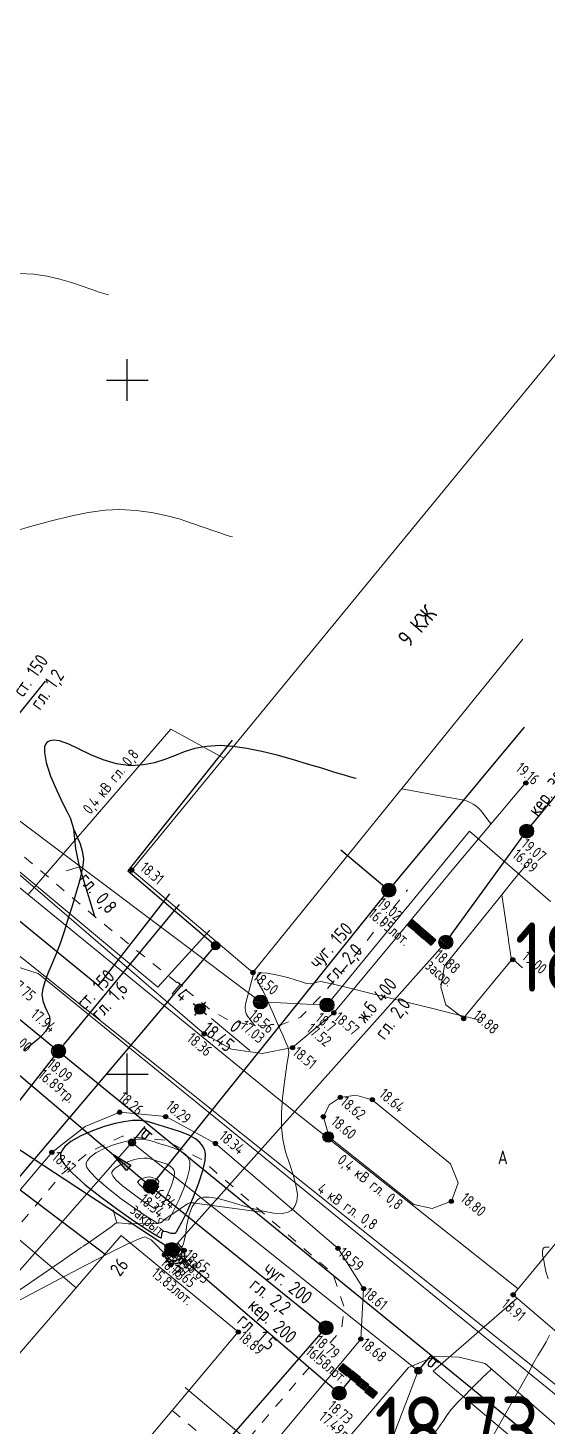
# Model space of a CAD drawing. Header units: metres. Extents: x 2491 to 4492, y 1184 to 2058.
# Drawn here: x 2784.9 to 2822.3, y 1730.9 to 1831.6 of the extents above; entities that cross this region are included whole.
import ezdxf

# ---------------------------------------------------------------- set-up
doc = ezdxf.new("R2010")
doc.units = ezdxf.units.M
doc.linetypes.add('g5_01_5x1_5', pattern=[1.5, 0.75, -0.75])
for name, color, linetype, transparency in [('01_Геодезические пункты', 7, 'Continuous', 0.6), ('02_Сетка', 7, 'Continuous', 0.6), ('03_Здания и строения', 7, 'Continuous', 0.6), ('06_Инженерно-технические сооружения', 7, 'Continuous', 0.6), ('07_Объекты электропередачи', 7, 'Continuous', 0.6), ('10_Границы покрытий и угодий', 7, 'Continuous', 0.6), ('19_Горизонтали', 7, 'Continuous', 0.6), ('30_Канализация', 7, 'Continuous', 0.6), ('31_Водопровод', 7, 'Continuous', 0.6), ('32_Теплосеть', 7, 'Continuous', 0.6), ('33_Газопровод', 7, 'Continuous', 0.6), ('35_Телефон', 7, 'Continuous', 0.6), ('37_Кабель низкого напряжения', 7, 'Continuous', 0.6), ('38_Кабели высокого напряжения', 7, 'Continuous', 0.6), ('44_Крышки колодцев', 7, 'Continuous', 0.6), ('61_Отметки высоты поверхности', 7, 'Continuous', 0.6)]:
    doc.layers.add(name, color=color, linetype=linetype, transparency=transparency)
doc.layers.add('Сети_Горизонтали.Вспомогательные', color=1, linetype='Continuous', lineweight=9)
doc.layers.add('Сети_Горизонтали.Основные', color=1, linetype='Continuous', lineweight=30)
doc.styles.add('LIKE11', font='GOST_0.TTF')
doc.styles.add('LIKE14', font='GOST_0.TTF')
doc.styles.add('LIKE17', font='GOST_0.TTF')
doc.styles.add('LIKE32', font='GOST_0.TTF')
doc.styles.add('LIKE36', font='GOST_0.TTF')
doc.styles.add('Line_GUGK', font='GOST_0.TTF')
doc.styles.get("Standard").update_dxf_attribs({"font": 'GOST_0.TTF'})
doc.linetypes.add('g5_119_1', pattern='A,4,-1,[31,GUGK_2005.shx,S=0.1,R=0,X=0,Y=0],0.35,[31,GUGK_2005.shx,S=0.08,R=0,X=0,Y=0],3.3,[31,GUGK_2005.shx,S=0.08,R=180,X=0,Y=0],0.35,[31,GUGK_2005.shx,S=0.1,R=180,X=0,Y=0],-1', length=10)
doc.linetypes.add('g5_119_3', pattern='A,4,-1,[31,GUGK_2005.shx,S=0.1,R=0,X=0,Y=0],4,[31,GUGK_2005.shx,S=0.1,R=180,X=0,Y=0],-1', length=10)
doc.linetypes.add('g5_121_g', pattern='A,4,-0.4,["Г",Line_GUGK,S=1,R=0,X=0,Y=-0.5],-1.2,12', length=17.6)
doc.linetypes.add('g5_122_g', pattern='A,1,-1,1.5,-0.4,["Г",Line_GUGK,S=1,R=0,X=0,Y=-0.5],-1.5,1.5,-1,4,-1,4,-1,3', length=20.9)
doc.linetypes.add('g5_122_k', pattern='A,1,-1,1.5,-0.4,["К",Line_GUGK,S=1,R=0,X=0,Y=-0.5],-1.5,1.5,-1,4,-1,4,-1,3', length=20.9)
doc.linetypes.add('g5_122_kl', pattern='A,1,-1,1.5,-0.4,["Кл",Line_GUGK,S=1,R=0,X=0,Y=-0.5],-2.4,1.5,-1,4,-1,4,-1,3', length=21.8)
doc.linetypes.add('g5_122_t', pattern='A,1,-1,1.5,-0.4,["Т",Line_GUGK,S=1,R=0,X=0,Y=-0.5],-1.5,1.5,-1,4,-1,4,-1,3', length=20.9)
doc.linetypes.add('g5_122_v', pattern='A,1,-1,1.5,-0.4,["В",Line_GUGK,S=1,R=0,X=0,Y=-0.5],-1.5,1.5,-1,4,-1,4,-1,3', length=20.9)
doc.linetypes.add('g5_133_t', pattern='A,2,[27,GUGK_2005.shx,S=0.4,R=0,X=0,Y=0],2,-1,2,[27,GUGK_2005.shx,S=0.4,R=0,X=0,Y=0],2,-1,2,[27,GUGK_2005.shx,S=0.4,R=0,X=0,Y=0],2,-0.1,["V",Line_GUGK,S=1,R=0,X=0,Y=-0.5],-1', length=15.1)

# ---------------------------------------------------------------- blocks, each defined once
blk = doc.blocks.new('g5_012')
at = {"color": 92}
for points in [[(0, -1.5), (0, 1.5)], [(-1.5, 0), (1.5, 0)]]:
    blk.add_lwpolyline(points, dxfattribs=at)
blk = doc.blocks.new('g5_330')
blk.add_hatch(color=0).paths.add_polyline_path([(0.15, 0, 1), (-0.15, 0, 1)])
at = {"color": 0}
blk.add_circle((0, 0), 0.15, dxfattribs=at)
blk = doc.blocks.new('g5_117kb')
h = blk.add_hatch(color=255)
h.paths.add_polyline_path([(0.04, 0.04), (0.46, 0.04, 0.367426), (0.04, 0.46)])
h.paths.add_polyline_path([(-0.04, 0.46, 0.367426), (-0.46, 0.04), (-0.04, 0.04)])
h.paths.add_polyline_path([(-0.04, -0.04), (-0.46, -0.04, 0.367426), (-0.04, -0.46)])
h.paths.add_polyline_path([(0.04, -0.46, 0.367426), (0.46, -0.04), (0.04, -0.04)])
at = {"color": 0}
for points in [[(-0.5, 0), (0.5, 0)], [(0, 0.5), (0, -0.5)]]:
    blk.add_lwpolyline(points, dxfattribs=at)
blk.add_circle((0, 0), 0.5, dxfattribs=at)
blk = doc.blocks.new('g5_128a')
h = blk.add_hatch(color=255)
h.paths.add_polyline_path([(-0.1625, 0.2125), (-0.3375, 0.2125), (-0.3375, -0.2125), (-0.1625, -0.2125)])
h.paths.add_polyline_path([(0.0875, 0.2125), (-0.0875, 0.2125), (-0.0875, -0.2125), (0.0875, -0.2125)])
h.paths.add_polyline_path([(0.3375, 0.2125), (0.1625, 0.2125), (0.1625, -0.2125), (0.3375, -0.2125)])
at = {"color": 0}
blk.add_lwpolyline([(-0.375, -0.25), (0.375, -0.25), (0.375, 0.25), (-0.375, 0.25)], close=True, dxfattribs=at)
for points in [[(-0.125, -0.25), (-0.125, 0.25)], [(0.125, -0.25), (0.125, 0.25)]]:
    blk.add_lwpolyline(points, dxfattribs=at)
blk = doc.blocks.new('g5_128b')
h = blk.add_hatch(color=255)
h.paths.add_polyline_path([(-0.16, 0.3, 0.273653), (-0.34, 0, 0.273653), (-0.16, -0.3)])
h.paths.add_polyline_path([(0.09, 0.33, 0.131884), (-0.09, 0.33), (-0.09, -0.33, 0.131884), (0.09, -0.33)])
h.paths.add_polyline_path([(0.16, -0.3, 0.273653), (0.34, 0, 0.273653), (0.16, 0.3)])
at = {"color": 0}
for points in [[(-0.12, -0.35), (-0.12, 0.35)], [(0.12, -0.35), (0.12, 0.35)]]:
    blk.add_lwpolyline(points, dxfattribs=at)
blk.add_circle((0, 0), 0.375, dxfattribs=at)
blk = doc.blocks.new('g5_110_1c')
h = blk.add_hatch(color=255)
edge = h.paths.add_edge_path()
edge.add_arc((0, 0), 0.212, 0, 360)
edge = h.paths.add_edge_path(flags=16)
edge.add_arc((0, 0), 0.0975, 0, 360)
h = blk.add_hatch(color=0)
edge = h.paths.add_edge_path()
edge.add_arc((0, 0), 0.06, 0, 360)
at = {"color": 0}
for p, q in [((0, 0.25), (0, 1.5)), ((0, 1.38), (0.75, 1.38))]:
    blk.add_line(p, q, dxfattribs=at)
blk.add_lwpolyline([(0.2, 1.38), (0.2, 0.93, 1.040016), (0.55, 0.93), (0.55, 1.38)], format="xyb", dxfattribs=at)
for radius in [0.25, 0.06]:
    blk.add_circle((0, 0), radius, dxfattribs=at)
blk = doc.blocks.new('g5_117kl')
h = blk.add_hatch(color=255)
h.paths.add_polyline_path([(0.42, 0.2, 0.633652), (-0.42, 0.2)])
h.paths.add_polyline_path([(-0.45, 0.12, 0.067116), (-0.46, 0, 0.067116), (-0.45, -0.12), (0.45, -0.12, 0.067116), (0.46, 0, 0.067116), (0.45, 0.12)])
h.paths.add_polyline_path([(-0.42, -0.2, 0.633652), (0.42, -0.2)])
at = {"color": 0}
for p, q in [((-0.47, 0.16), (0.47, 0.16)), ((-0.47, -0.16), (0.47, -0.16))]:
    blk.add_line(p, q, dxfattribs=at)
blk.add_circle((0, 0), 0.5, dxfattribs=at)
blk = doc.blocks.new('g5_122_3')
blk.add_hatch(color=0).paths.add_polyline_path([(0, -0.25), (0, 0.25), (1.5, 0)])
at = {"color": 0}
blk.add_lwpolyline([(0, -0.25), (0, 0.25), (1.5, 0), (0, -0.25)], dxfattribs=at)
blk = doc.blocks.new('g5_117sv')
h = blk.add_hatch(color=255)
h.paths.add_polyline_path([(-0.04, 0.46, 0.390634), (-0.46, 0, 0.11106), (-0.42, -0.2), (-0.04, 0.02)])
h.paths.add_polyline_path([(0.04, 0.02), (0.42, -0.2, 0.11106), (0.46, 0, 0.390634), (0.04, 0.46)])
h.paths.add_polyline_path([(-0.38, -0.26, 0.524447), (0.38, -0.26), (0, -0.04)])
at = {"color": 0}
for points in [[(0, 0.5), (0, 0)], [(0, 0), (-0.43, -0.25)], [(0.43, -0.25), (0, 0)]]:
    blk.add_lwpolyline(points, dxfattribs=at)
blk.add_circle((0, 0), 0.5, dxfattribs=at)
blk = doc.blocks.new('g5_117v')
h = blk.add_hatch(color=255)
h.paths.add_polyline_path([(-0.46, 0.04), (0.46, 0.04, 0.921954)])
h.paths.add_polyline_path([(0.46, -0.04), (-0.46, -0.04, 0.921954)])
at = {"color": 0}
blk.add_line((-0.5, 0), (0.5, 0), dxfattribs=at)
blk.add_circle((0, 0), 0.5, dxfattribs=at)
blk = doc.blocks.new('g5_005_1')
h = blk.add_hatch(color=255)
edge = h.paths.add_edge_path()
edge.add_arc((0, 0), 0.338, 0, 360)
edge = h.paths.add_edge_path(flags=16)
edge.add_arc((0, 0), 0.1, 0, 360)
at = {"color": 0}
for p, q in [((-0.625, 0), (-0.375, 0)), ((0, 0.625), (0, 0.375)), ((0.375, 0), (0.625, 0)), ((0, -0.375), (0, -0.625))]:
    blk.add_line(p, q, dxfattribs=at)
for radius in [0.375, 0.0625]:
    blk.add_circle((0, 0), radius, dxfattribs=at)
blk = doc.blocks.new('g5_121_7c')
h = blk.add_hatch(color=0)
edge = h.paths.add_edge_path()
edge.add_arc((0, 0), 0.3, 0, 360)
at = {"color": 0}
blk.add_circle((0, 0), 0.3, dxfattribs=at)
blk = doc.blocks.new('g_scratch')
at = {"color": 0, "linetype": 'ByBlock', "lineweight": 15}
blk.add_line((0, 0), (1, 0), dxfattribs=at)

msp = doc.modelspace()

# ---------------------------------------------------------------- linework, layer by layer
at = {"layer": '01_Геодезические пункты', "color": 7, "lineweight": 20, "flags": 128}
msp.add_lwpolyline([(2800.86, 1757.97), (2798.1, 1760.26)], dxfattribs=at)
at = {"layer": '03_Здания и строения', "color": 7, "linetype": 'Continuous', "lineweight": 20, "flags": 128}
for points in [[(2820.54, 1787.59), (2801.09, 1763.58), (2792.35, 1770.96), (2829.27, 1815.88), (2833.21, 1812.74), (2838.91, 1819.81), (2799.59, 1852.55), (2806.81, 1861.44), (2844.67, 1829.48)], [(2819.84, 1740.37), (2826.29, 1734.85), (2827.79, 1736.58), (2830.88, 1733.96), (2835.36, 1739.43), (2825.68, 1747.42), (2819.84, 1740.37)], [(2800.03, 1737.69), (2791.6, 1744.63), (2767.11, 1716.28), (2771.33, 1712.77), (2772.43, 1714.06), (2776.74, 1710.43), (2777.32, 1711.02), (2781.64, 1715.9), (2795.26, 1732.04), (2800.03, 1737.69)]]:
    msp.add_lwpolyline(points, dxfattribs=at)
at = {"layer": '06_Инженерно-технические сооружения', "color": 7, "linetype": 'Continuous', "lineweight": 20, "flags": 128}
msp.add_lwpolyline([(2796.13, 1743.57), (2796.15, 1742.81), (2795.16, 1742.52), (2794.71, 1743.25), (2794.9, 1743.86), (2795.69, 1744.06), (2796.13, 1743.57)], dxfattribs=at)
at = {"layer": '10_Границы покрытий и угодий', "color": 7, "linetype": 'Continuous', "lineweight": 20, "flags": 128}
for points in [[(2820.74, 1777.27), (2815.69, 1771.24), (2811.55, 1766.24), (2806.92, 1760.68), (2803.94, 1758.17), (2801.76, 1757.74), (2799.55, 1758.05), (2797.57, 1759.17), (2780.71, 1773.67), (2776.7, 1776.54), (2776.25, 1777.05), (2775.37, 1779.52), (2776.05, 1782.46)], [(2820.52, 1763.92), (2819.79, 1764.57), (2816.26, 1760.29), (2814.99, 1761.26), (2814.62, 1762.52), (2814.89, 1764.06), (2818.8, 1768.92), (2819.93, 1770.32), (2820.74, 1771.29)], [(2806.57, 1751.72), (2812.69, 1746.87), (2813.99, 1746.59), (2815.39, 1747.12), (2815.87, 1748.43), (2815.32, 1749.81), (2809.69, 1754.42), (2808.49, 1754.75), (2807.38, 1754.59), (2806.59, 1754.06), (2806.16, 1753.19), (2806.57, 1751.72)], [(2808.86, 1737.18), (2809.06, 1740.81), (2807.22, 1743.71), (2798.38, 1751.27), (2794.8, 1753.2), (2791.49, 1753.52), (2789.01, 1752.48), (2786.6, 1750.63), (2764.16, 1724.15), (2760.34, 1719.68), (2759.09, 1716.37), (2758.99, 1712.89), (2759.13, 1711.29), (2762.02, 1707.27), (2774.32, 1697.05), (2780.98, 1691.65), (2784.18, 1690.5), (2787.43, 1690.86), (2790.22, 1692.84)], [(2808.86, 1737.18), (2791.21, 1716.03), (2799.29, 1709.72), (2800.35, 1708.06), (2800.49, 1706.05), (2799.45, 1703.9), (2798.04, 1702.18), (2790.63, 1693.3), (2790.22, 1692.84)], [(2824.65, 1729.5), (2817.83, 1735.41), (2815.95, 1735.87), (2814.25, 1735.94), (2812.29, 1735.13), (2807.81, 1729.87), (2806.87, 1728.75), (2801.41, 1721.97), (2800.42, 1720.2), (2800.1, 1717.97), (2800.76, 1716.02), (2802.23, 1714.09), (2808, 1709.38)]]:
    msp.add_lwpolyline(points, dxfattribs=at)
at = {"layer": '10_Границы покрытий и угодий', "color": 7, "linetype": 'g5_01_5x1_5', "lineweight": 20, "flags": 128}
for points in [[(2775.37, 1779.52), (2782.76, 1773.49), (2789.89, 1767.44), (2797.97, 1760.95), (2799.23, 1760.2), (2801.13, 1759.74), (2803.04, 1759.78), (2804.51, 1760.36), (2806.15, 1762.07), (2807.49, 1763.63), (2812.23, 1769.53)], [(2795.26, 1732.04), (2799.48, 1728.51), (2807.45, 1737.85), (2807.68, 1739.4), (2806.84, 1741.9), (2797.35, 1750.13), (2794.77, 1751.5), (2791.69, 1751.8), (2789.3, 1750.66), (2787.34, 1749.09), (2780.19, 1740.52), (2772.97, 1731.86), (2765.43, 1722.93), (2761.54, 1718.27), (2760.8, 1716.1), (2760.89, 1713.02), (2762.06, 1710.62), (2763.5, 1708.64), (2772.32, 1701.26), (2781.6, 1693.31), (2784.14, 1692.33), (2787.24, 1692.71), (2789.83, 1694.12)]]:
    msp.add_lwpolyline(points, dxfattribs=at)
at = {"layer": '19_Горизонтали', "color": 32, "linetype": 'Continuous', "lineweight": 20, "flags": 128}
for points, elevation in [([(2818.24, 1774.28), (2817.6, 1775.13, 0.186407), (2816.17, 1776.01), (2816.17, 1776.01, 0), (2814.4, 1776.34), (2811.82, 1776.82)], 19), ([(2819.01, 1769.18), (2819.45, 1766.27, 0.000107), (2819.62, 1765.13), (2819.7, 1764.6, 0.013062), (2819.71, 1764.52), (2819.72, 1764.48)], 19), ([(2801.27, 1759.74), (2801.21, 1759.78, -0.069582), (2801.12, 1759.88), (2800.78, 1760.32, -0.234402), (2800.57, 1761.41), (2801.11, 1763.38, -0.105725), (2801.17, 1763.5), (2801.19, 1763.52, -0.071326), (2801.24, 1763.57), (2801.24, 1763.57, 0.445794), (2801.24, 1763.61), (2801.2, 1763.66, -0.705667), (2801.22, 1763.68), (2801.26, 1763.67)], 18.5), ([(2775.18, 1734.51), (2786.82, 1742.46, 0.001778), (2789.57, 1744.36), (2790.78, 1745.2, 0.028681), (2791.09, 1745.44), (2791.09, 1745.44, -0.20919), (2791.43, 1745.55), (2791.67, 1745.52, 0.030285), (2792.54, 1745.48), (2794.19, 1745.51, 0.191116), (2794.63, 1745.7), (2794.63, 1745.7, -0.046832), (2795.03, 1746.02), (2796.37, 1746.91, -0.136862), (2796.63, 1746.99), (2796.63, 1746.99, -0.044514), (2796.91, 1746.98), (2801.74, 1746.32)], 18.5), ([(2811.21, 1727.12), (2813.59, 1729.73, 0.040994), (2814.79, 1731.27), (2814.97, 1731.54, -0.052661), (2815.79, 1732.56), (2815.79, 1732.56, 0.003461), (2816.72, 1733.5), (2817.18, 1733.96, -0.013236), (2817.91, 1734.67), (2818.28, 1735.02)], 19)]:
    msp.add_lwpolyline(points, format="xyb", dxfattribs=dict(at, elevation=elevation))
at = {"layer": '19_Горизонтали', "color": 32, "linetype": 'Continuous', "lineweight": 30, "elevation": 18, "flags": 128}
msp.add_lwpolyline([(2788.16, 1773.92), (2788.25, 1772.97, 0.051188), (2788.62, 1771.11), (2789.67, 1767.65, 0.078854), (2789.71, 1767.58), (2789.73, 1767.55)], format="xyb", dxfattribs=at)
at = {"layer": '30_Канализация', "color": 42, "linetype": 'g5_122_kl', "lineweight": 30, "flags": 128}
for points in [[(2726.07, 1794.17), (2732.92, 1787.8), (2755.74, 1769.16), (2769.99, 1756.7), (2772.16, 1758.76), (2795.25, 1743.63), (2814.98, 1765.77), (2820.81, 1773.77), (2824.59, 1778.37)], [(2795.25, 1743.63), (2807.3, 1733.28), (2808.35, 1734.56)]]:
    msp.add_lwpolyline(points, dxfattribs=at)
at = {"layer": '30_Канализация', "color": 12, "linetype": 'g5_122_k', "lineweight": 30, "flags": 128}
for points in [[(2807.42, 1772.41), (2810.88, 1769.51), (2820.66, 1781.25)], [(2764.48, 1772.78), (2775.09, 1763.94), (2793.72, 1748.18)], [(2793.72, 1748.18), (2810.88, 1769.51)], [(2793.72, 1748.18), (2806.35, 1737.99)], [(2788.87, 1717.93), (2806.35, 1737.99)]]:
    msp.add_lwpolyline(points, dxfattribs=at)
at = {"layer": '31_Водопровод', "color": 94, "linetype": 'g5_122_v', "lineweight": 30, "flags": 128}
for points in [[(2737.54, 1798.57), (2787.08, 1757.91), (2795.8, 1768.47)], [(2736.85, 1742.86), (2760.8, 1724.45), (2787.08, 1757.91), (2824.09, 1727.74)]]:
    msp.add_lwpolyline(points, dxfattribs=at)
at = {"layer": '32_Теплосеть', "color": 5, "linetype": 'g5_122_t', "lineweight": 30, "flags": 128}
for points in [[(2786.12, 1784.58), (2776.96, 1773.26), (2760.01, 1754.4)], [(2776.96, 1773.26), (2789.96, 1762.65), (2795.09, 1769.25)]]:
    msp.add_lwpolyline(points, dxfattribs=at)
at = {"layer": '33_Газопровод', "color": 132, "linetype": 'g5_121_g', "lineweight": 30, "flags": 128}
msp.add_lwpolyline([(2799.59, 1780.33), (2792.08, 1770.91), (2798.39, 1765.52)], dxfattribs=at)
at = {"layer": '33_Газопровод', "color": 132, "linetype": 'g5_122_g', "lineweight": 30, "flags": 128}
for points in [[(2783.81, 1748.32), (2798.39, 1765.52)], [(2749.36, 1716.72), (2778.66, 1752.3), (2783.81, 1748.32), (2790.45, 1743.3)]]:
    msp.add_lwpolyline(points, dxfattribs=at)
at = {"layer": '35_Телефон', "color": 6, "linetype": 'g5_133_t', "lineweight": 20, "flags": 128}
for points in [[(2776.43, 1780.37), (2801.63, 1761.46), (2806.42, 1761.24), (2816.68, 1773.76)], [(2816.68, 1773.76), (2822.52, 1768.7)]]:
    msp.add_lwpolyline(points, dxfattribs=at)
at = {"layer": '37_Кабель низкого напряжения', "color": 1, "linetype": 'g5_119_3', "lineweight": 20, "flags": 128}
for points in [[(2766.35, 1810.81), (2756.97, 1799.22), (2764.08, 1794.26), (2760.97, 1790.27), (2794.23, 1762.53), (2797.98, 1766.64)], [(2766.13, 1793.3), (2761.93, 1787.91), (2802.73, 1754.62), (2820.2, 1740.81)], [(2798.98, 1779.02), (2795.17, 1781.12), (2784.88, 1769.19)], [(2788.36, 1740.88), (2771.45, 1755.17), (2762.1, 1743.84), (2745.9, 1757.23)], [(2808.58, 1710.01), (2804.77, 1713.37), (2813, 1734.9), (2792.37, 1751.34), (2777.96, 1734.95), (2763.17, 1717.64), (2762.1, 1713.77), (2764.33, 1709.53), (2782.39, 1694.48), (2799.11, 1678.89), (2847.25, 1638.94), (2870.51, 1666.32), (2874.65, 1670.74)], [(2820.13, 1740.13), (2814.08, 1734.86), (2823.14, 1727.24)], [(2801.81, 1698.18), (2804.04, 1700.87), (2787.71, 1714.86), (2800.38, 1730.15), (2796.2, 1733.7)]]:
    msp.add_lwpolyline(points, dxfattribs=at)
at = {"layer": '38_Кабели высокого напряжения', "color": 1, "linetype": 'g5_119_1', "lineweight": 20, "flags": 128}
for points in [[(2698.91, 1803.6), (2702.3, 1803.69), (2707.09, 1805.81), (2711.33, 1806.6), (2717.48, 1804.8), (2762.71, 1766.32), (2767.8, 1764.39), (2774.39, 1763.07), (2778.4, 1764.62), (2780.99, 1764.98), (2785.6, 1763.51), (2823.33, 1732.82), (2825.58, 1735.45)], [(2741.55, 1730.11), (2743.78, 1732.57), (2743.59, 1734.71), (2738.35, 1739.54), (2769.67, 1776.42), (2823.28, 1733.6), (2825.34, 1736.07)]]:
    msp.add_lwpolyline(points, dxfattribs=at)
at = {"layer": 'Сети_Горизонтали.Вспомогательные', "color": 42, "linetype": 'Continuous', "lineweight": 9, "flags": 128}
for points, elevation in [([(2790.69, 1812.39), (2790.58, 1812.41), (2790.35, 1812.48), (2790, 1812.59), (2789.48, 1812.77), (2788.78, 1813.02), (2788.01, 1813.28), (2787.17, 1813.53), (2786.27, 1813.73), (2785.3, 1813.88), (2784.26, 1813.94)], 17), ([(2799.61, 1794.97), (2799.49, 1795), (2799.24, 1795.07), (2798.84, 1795.2), (2798.28, 1795.39), (2797.51, 1795.67), (2796.67, 1795.96), (2795.77, 1796.25), (2794.8, 1796.51), (2793.77, 1796.72), (2792.67, 1796.87), (2791.5, 1796.93), (2790.43, 1796.88), (2789.22, 1796.71), (2787.93, 1796.45), (2786.58, 1796.12), (2785.22, 1795.76), (2783.9, 1795.38)], 17.5), ([(2817.46, 1760.15), (2817.32, 1760.18), (2816.99, 1760.26), (2816.39, 1760.41), (2815.44, 1760.64), (2814.06, 1760.98), (2812.55, 1761.36), (2811, 1761.74), (2809.51, 1762.1), (2808.17, 1762.43), (2807.08, 1762.69), (2806.31, 1762.86), (2805.97, 1762.93), (2805.7, 1762.88), (2805.48, 1762.8), (2805.21, 1762.76), (2804.95, 1762.8), (2804.58, 1762.92), (2804.14, 1763.06), (2803.67, 1763.2), (2803.19, 1763.31), (2802.63, 1763.43), (2802.11, 1763.54), (2801.7, 1763.56), (2801.42, 1763.42), (2801.37, 1763.12), (2801.53, 1762.74), (2801.79, 1762.29), (2802.04, 1761.78), (2802.25, 1761.28), (2802.56, 1760.58), (2802.91, 1759.8), (2803.24, 1759.06), (2803.49, 1758.5), (2803.6, 1758.23), (2803.65, 1758.04), (2803.67, 1757.84), (2803.64, 1757.61), (2803.56, 1757.11), (2803.45, 1756.4), (2803.33, 1755.52), (2803.22, 1754.53), (2803.15, 1753.48), (2803.14, 1752.44), (2803.23, 1751.55), (2803.44, 1750.67), (2803.71, 1749.82), (2803.98, 1749.02), (2804.19, 1748.27), (2804.3, 1747.6), (2804.26, 1747.12), (2804.14, 1746.8), (2804.02, 1746.61), (2803.94, 1746.52), (2803.84, 1746.44), (2803.63, 1746.32), (2803.22, 1746.23), (2802.56, 1746.25), (2801.6, 1746.44), (2800.56, 1746.73), (2799.52, 1747.05), (2798.57, 1747.3), (2797.92, 1747.41), (2797.52, 1747.41), (2797.31, 1747.35), (2797.23, 1747.31), (2797.12, 1747.23), (2796.94, 1747.05), (2796.71, 1746.71), (2796.5, 1746.16), (2796.33, 1745.4), (2796.22, 1744.69), (2796.14, 1744.22), (2796.07, 1743.98), (2796.02, 1743.88), (2795.99, 1743.85), (2795.93, 1743.83), (2795.82, 1743.81), (2795.63, 1743.83), (2795.36, 1743.92), (2795.06, 1744.03), (2794.85, 1744.04), (2794.76, 1743.83), (2794.75, 1743.56), (2794.68, 1743.4), (2794.49, 1743.55), (2794.17, 1743.93), (2793.76, 1744.33), (2793.29, 1744.55), (2792.88, 1744.41), (2791.98, 1743.99), (2790.68, 1743.34), (2789.05, 1742.5), (2787.18, 1741.52), (2785.13, 1740.44), (2782.99, 1739.3)], 18.5), ([(2822.44, 1743.79), (2822.21, 1743.81), (2822.11, 1743.79), (2822.08, 1743.77), (2822.04, 1743.74), (2821.98, 1743.65), (2821.95, 1743.49), (2821.96, 1743.24), (2822.04, 1742.85), (2822.11, 1742.42), (2822.19, 1742.05), (2822.35, 1741.53)], 19), ([(2822.45, 1737.45), (2822.22, 1736.98), (2821.94, 1736.52), (2821.61, 1736), (2821.26, 1735.36), (2820.98, 1734.83), (2820.39, 1733.77), (2819.53, 1732.23), (2818.45, 1730.3)], 19)]:
    msp.add_lwpolyline(points, dxfattribs=dict(at, elevation=elevation))
for points, elevation in [([(2794.99, 1745.76), (2795.01, 1745.78), (2795.07, 1745.86), (2795.2, 1746.07), (2795.42, 1746.52), (2795.76, 1747.24), (2796.1, 1748.05), (2796.37, 1748.85), (2796.51, 1749.42), (2796.55, 1749.77), (2796.54, 1749.95), (2796.52, 1750.02), (2796.48, 1750.12), (2796.39, 1750.28), (2796.2, 1750.49), (2795.89, 1750.71), (2795.42, 1750.92), (2794.91, 1751.09), (2794.39, 1751.25), (2793.93, 1751.4), (2793.54, 1751.51), (2793.18, 1751.57), (2792.8, 1751.57), (2792.33, 1751.5), (2791.8, 1751.38), (2791.12, 1751.19), (2790.41, 1750.92), (2789.76, 1750.59), (2789.36, 1750.29), (2789.16, 1750.04), (2789.08, 1749.87), (2789.07, 1749.78), (2789.07, 1749.7), (2789.13, 1749.53), (2789.35, 1749.22), (2789.83, 1748.72), (2790.65, 1748.02), (2791.6, 1747.29), (2792.56, 1746.61), (2793.4, 1746.04), (2793.91, 1745.71), (2794.16, 1745.56), (2794.24, 1745.51), (2794.26, 1745.51), (2794.28, 1745.52), (2794.3, 1745.59), (2794.3, 1745.72), (2794.35, 1745.86), (2794.52, 1745.84), (2794.76, 1745.75), (2794.99, 1745.76)], 17.5), ([(2794.49, 1746.71), (2794.51, 1746.73), (2794.56, 1746.82), (2794.69, 1747.05), (2794.91, 1747.51), (2795.19, 1748.19), (2795.36, 1748.72), (2795.43, 1749.05), (2795.43, 1749.22), (2795.41, 1749.28), (2795.38, 1749.35), (2795.31, 1749.47), (2795.15, 1749.62), (2794.9, 1749.77), (2794.52, 1749.9), (2794.13, 1750.02), (2793.79, 1750.13), (2793.51, 1750.2), (2793.23, 1750.22), (2792.89, 1750.18), (2792.49, 1750.08), (2791.99, 1749.93), (2791.49, 1749.71), (2791.16, 1749.5), (2790.99, 1749.32), (2790.93, 1749.2), (2790.92, 1749.13), (2790.92, 1749.07), (2790.99, 1748.93), (2791.22, 1748.66), (2791.7, 1748.22), (2792.45, 1747.64), (2793.21, 1747.1), (2793.71, 1746.77), (2793.95, 1746.62), (2794.04, 1746.57), (2794.05, 1746.56), (2794.06, 1746.57), (2794.07, 1746.61), (2794.08, 1746.69), (2794.11, 1746.78), (2794.27, 1746.73), (2794.49, 1746.71)], 17), ([(2793.99, 1747.67), (2794, 1747.68), (2794.03, 1747.75), (2794.12, 1747.93), (2794.25, 1748.25), (2794.3, 1748.54), (2794.2, 1748.67), (2794.05, 1748.74), (2793.87, 1748.8), (2793.66, 1748.86), (2793.44, 1748.85), (2793.2, 1748.78), (2792.92, 1748.66), (2792.77, 1748.49), (2792.93, 1748.28), (2793.3, 1747.98), (2793.67, 1747.73), (2793.84, 1747.61), (2793.86, 1747.69), (2793.92, 1747.67), (2793.99, 1747.67)], 16.5), ([(2796.08, 1743.58), (2796.05, 1743.61), (2795.96, 1743.66), (2795.79, 1743.74), (2795.5, 1743.83), (2795.15, 1743.88), (2794.91, 1743.85), (2794.78, 1743.71), (2794.72, 1743.51), (2794.73, 1743.27), (2794.8, 1743.01), (2794.94, 1742.76), (2795.17, 1742.6), (2795.5, 1742.58), (2795.85, 1742.68), (2796.1, 1742.86), (2796.19, 1743.09), (2796.18, 1743.35), (2796.08, 1743.58)], 18.5), ([(2795.69, 1743.63), (2795.67, 1743.65), (2795.6, 1743.68), (2795.47, 1743.73), (2795.26, 1743.78), (2795.09, 1743.77), (2795, 1743.64), (2794.99, 1743.47), (2795.06, 1743.27), (2795.22, 1743.12), (2795.39, 1743.11), (2795.57, 1743.16), (2795.7, 1743.26), (2795.75, 1743.44), (2795.69, 1743.63)], 17.5), ([(2795.49, 1743.65), (2795.48, 1743.66), (2795.42, 1743.68), (2795.29, 1743.71), (2795.17, 1743.73), (2795.14, 1743.65), (2795.12, 1743.56), (2795.17, 1743.47), (2795.24, 1743.38), (2795.38, 1743.4), (2795.5, 1743.45), (2795.52, 1743.55), (2795.49, 1743.65)], 17), ([(2795.3, 1743.67), (2795.3, 1743.68), (2795.27, 1743.68), (2795.26, 1743.68), (2795.3, 1743.65), (2795.3, 1743.67)], 16.5)]:
    msp.add_lwpolyline(points, close=True, dxfattribs=dict(at, elevation=elevation))
at = {"layer": 'Сети_Горизонтали.Основные', "color": 40, "linetype": 'Continuous', "lineweight": 30, "elevation": 18, "flags": 128}
msp.add_lwpolyline([(2808.53, 1777.56), (2808.41, 1777.59), (2808.13, 1777.66), (2807.68, 1777.79), (2807, 1777.99), (2806.05, 1778.29), (2805.02, 1778.6), (2803.94, 1778.92), (2802.83, 1779.23), (2801.72, 1779.5), (2800.65, 1779.72), (2799.65, 1779.87), (2798.73, 1779.93), (2797.74, 1779.87), (2796.89, 1779.71), (2796.13, 1779.47), (2795.43, 1779.19), (2794.73, 1778.92), (2794, 1778.69), (2793.19, 1778.53), (2792.26, 1778.48), (2791.26, 1778.61), (2790.3, 1778.89), (2789.4, 1779.27), (2788.56, 1779.67), (2787.81, 1780.02), (2787.16, 1780.26), (2786.73, 1780.33), (2786.46, 1780.28), (2786.3, 1780.2), (2786.23, 1780.14), (2786.17, 1780.05), (2786.08, 1779.84), (2786.06, 1779.42), (2786.18, 1778.72), (2786.51, 1777.72), (2786.95, 1776.69), (2787.4, 1775.76), (2787.76, 1775.05), (2787.94, 1774.68), (2788.02, 1774.41), (2788.08, 1774.19), (2788.16, 1773.92), (2788.27, 1773.66), (2788.45, 1773.29), (2788.64, 1772.84), (2788.79, 1772.33), (2788.87, 1771.77), (2788.83, 1771.29), (2788.72, 1770.69), (2788.54, 1769.99), (2788.31, 1769.2), (2788.05, 1768.37), (2787.78, 1767.49), (2787.5, 1766.6), (2787.21, 1765.74), (2786.9, 1764.93), (2786.6, 1764.18), (2786.32, 1763.5), (2786.1, 1762.9), (2785.94, 1762.4), (2785.88, 1761.99), (2785.94, 1761.54), (2786.09, 1761.13), (2786.27, 1760.78), (2786.42, 1760.45), (2786.46, 1760.15), (2786.4, 1759.83), (2786.29, 1759.58), (2786.13, 1759.34), (2785.91, 1759.07), (2785.67, 1758.83), (2785.36, 1758.58), (2785, 1758.31), (2784.6, 1757.99)], dxfattribs=at)
for points in [[(2795.49, 1744.81), (2795.51, 1744.83), (2795.58, 1744.91), (2795.73, 1745.16), (2795.99, 1745.65), (2796.39, 1746.47), (2796.81, 1747.43), (2797.19, 1748.44), (2797.5, 1749.39), (2797.64, 1750.05), (2797.67, 1750.46), (2797.65, 1750.67), (2797.62, 1750.76), (2797.58, 1750.87), (2797.47, 1751.07), (2797.27, 1751.33), (2796.94, 1751.61), (2796.43, 1751.88), (2795.86, 1752.1), (2795.26, 1752.29), (2794.65, 1752.48), (2794.01, 1752.69), (2793.47, 1752.84), (2792.96, 1752.92), (2792.42, 1752.92), (2791.78, 1752.83), (2791.15, 1752.7), (2790.37, 1752.48), (2789.52, 1752.19), (2788.68, 1751.83), (2787.96, 1751.41), (2787.53, 1751.04), (2787.31, 1750.74), (2787.23, 1750.53), (2787.22, 1750.42), (2787.22, 1750.33), (2787.28, 1750.12), (2787.52, 1749.75), (2788.07, 1749.15), (2789.01, 1748.3), (2790.15, 1747.4), (2791.35, 1746.51), (2792.51, 1745.7), (2793.49, 1745.05), (2794.07, 1744.68), (2794.35, 1744.51), (2794.45, 1744.46), (2794.47, 1744.46), (2794.49, 1744.47), (2794.51, 1744.51), (2794.53, 1744.62), (2794.53, 1744.79), (2794.6, 1744.95), (2794.84, 1744.92), (2795.17, 1744.8), (2795.49, 1744.81)], [(2795.88, 1743.6), (2795.85, 1743.63), (2795.76, 1743.69), (2795.56, 1743.76), (2795.26, 1743.82), (2795, 1743.81), (2794.9, 1743.7), (2794.85, 1743.55), (2794.86, 1743.37), (2794.91, 1743.17), (2795.02, 1742.98), (2795.19, 1742.86), (2795.44, 1742.84), (2795.71, 1742.92), (2795.9, 1743.06), (2795.97, 1743.23), (2795.96, 1743.43), (2795.88, 1743.6)]]:
    msp.add_lwpolyline(points, close=True, dxfattribs=at)

# ---------------------------------------------------------------- block references
at = {"layer": '01_Геодезические пункты', "color": 7, "linetype": 'Continuous', "lineweight": 20, "rotation": 320.2244407250127}
msp.add_blockref('g5_005_1', (2797.27, 1760.96, 18.45), dxfattribs=at)
at = {"layer": '02_Сетка', "color": 92, "linetype": 'Continuous', "lineweight": 15, "ltscale": 0.5}
for p in [(2792.03, 1806.26), (2792.03, 1756.26)]:
    msp.add_blockref('g5_012', p, dxfattribs=at)
at = {"layer": '06_Инженерно-технические сооружения', "color": 7, "linetype": 'Continuous', "lineweight": 20}
for name, p, rotation in [('g5_128a', (2812.66, 1766.97, 18.67), 320.5921282420624), ('g5_128a', (2813.24, 1766.47, 18.67), 319.4514432339267), ('g5_128a', (2813.81, 1765.98, 18.67), 317.9980968397605), ('g5_128b', (2806.51, 1751.74, 18.55), 320.2244407250127), ('g5_128a', (2807.71, 1734.97, 18.69), 321.5724666666667), ('g5_128a', (2808.38, 1734.46, 18.68), 321.5724667936789), ('g5_128a', (2808.98, 1733.92, 18.69), 321.5724666666667), ('g5_128a', (2809.61, 1733.34, 18.7), 321.5724666666667)]:
    msp.add_blockref(name, p, dxfattribs=dict(at, rotation=rotation))
at = {"layer": '07_Объекты электропередачи', "color": 7, "linetype": 'Continuous', "lineweight": 20}
for p, rotation in [((2792.37, 1751.34), 320.2655211251469), ((2813, 1734.9, 18.88), 320.2244407250127)]:
    msp.add_blockref('g5_110_1c', p, dxfattribs=dict(at, rotation=rotation))
at = {"layer": '19_Горизонтали', "color": 32, "linetype": 'Continuous', "lineweight": -3}
for p, rotation in [((2788.59, 1771.19, 18), 196.4368689069704), ((2791.28, 1745.53, 18.5), 105.3324794552145)]:
    msp.add_blockref('g_scratch', p, dxfattribs=dict(at, rotation=rotation))
at = {"layer": '30_Канализация', "color": 7, "linetype": 'Continuous', "lineweight": 20, "rotation": 139.7661200048359}
msp.add_blockref('g5_122_3', (2792.13, 1749.52), dxfattribs=at)
at = {"layer": '33_Газопровод', "color": 7, "linetype": 'Continuous', "lineweight": 20, "rotation": 319.5407016777962}
msp.add_blockref('g5_121_7c', (2798.39, 1765.52, 18.44), dxfattribs=at)
at = {"layer": '44_Крышки колодцев', "color": 7, "linetype": 'Continuous', "lineweight": 20}
for name, p, rotation in [('g5_117kl', (2820.81, 1773.77, 19.07), 320.2244407250127), ('g5_117kb', (2810.88, 1769.51, 19.02), 320.2655211251469), ('g5_117kl', (2814.98, 1765.77, 18.88), 320.2244407250127), ('g5_117sv', (2801.63, 1761.46, 18.56), 320.2244407250127), ('g5_117sv', (2806.42, 1761.24, 18.7), 320.2244407250127), ('g5_117v', (2787.08, 1757.91, 18.09), 320.2244407250127), ('g5_117kb', (2793.72, 1748.18, 18.34), 320.2244407250127), ('g5_117kl', (2795.25, 1743.63, 18.73), 320.2244407250127), ('g5_117kb', (2806.35, 1737.99, 18.79), 320.2244407250127), ('g5_117kb', (2807.3, 1733.28, 18.73), 320.2244407250127)]:
    msp.add_blockref(name, p, dxfattribs=dict(at, rotation=rotation))
at = {"layer": '61_Отметки высоты поверхности', "color": 7, "linetype": 'Continuous', "lineweight": 20}
for p, rotation in [((2820.75, 1777.23), 320.1837874390728), ((2792.35, 1770.96, 18.31), 320.2244407250127), ((2819.81, 1764.51), 320.1837874390728), ((2801.09, 1763.58, 18.5), 320.2244407250127), ((2806.92, 1760.68, 18.57), 320.2244407250127), ((2816.27, 1760.26), 320.1837874390728), ((2797.57, 1759.17, 18.36), 320.2244407250127), ((2803.94, 1758.17, 18.51), 320.2244407250127), ((2807.38, 1754.59, 18.62), 320.2244407250127), ((2809.69, 1754.42, 18.64), 320.2244407250127), ((2791.49, 1753.52, 18.26), 320.2244407250127), ((2794.8, 1753.2, 18.29), 320.2244407250127), ((2806.16, 1753.19, 18.6), 320.2244407250127), ((2798.38, 1751.27, 18.34), 320.2244407250127), ((2786.6, 1750.63, 18.17), 320.2244407250127), ((2793.73, 1748.16, 16.24), 320.2244407250127), ((2815.38, 1747.1), 320.1837874390728), ((2794.71, 1743.25, 18.57), 320.2244407250127), ((2794.9, 1743.86, 18.6), 320.2244407250127), ((2795.27, 1743.68, 16.43), 320.2244407250127), ((2796.13, 1743.57, 18.65), 320.2244407250127), ((2807.22, 1743.71, 18.59), 320.2244407250127), ((2795.16, 1742.52, 18.65), 320.2244407250127), ((2796.15, 1742.81, 18.63), 320.2244407250127), ((2809.06, 1740.81, 18.61), 320.2244407250127), ((2819.84, 1740.37, 18.91), 320.2244407250127), ((2800.03, 1737.69, 18.89), 320.2244407250127), ((2808.86, 1737.18, 18.68), 320.2244407250127)]:
    msp.add_blockref('g5_330', p, dxfattribs=dict(at, rotation=rotation))

# ---------------------------------------------------------------- texts
at = {"color": 7, "linetype": 'Continuous', "lineweight": 15, "ltscale": 0.5, "style": 'LIKE11'}
for s, rotation, p in [('16.89', 320.2244, (2819.71, 1771.93)), ('19.07', 320.2244, (2820.35, 1772.7)), ('19.02', 320.2655, (2809.98, 1768.43)), ('16.95лот.', 320.2655, (2809.34, 1767.66)), ('засор.', 320.2244, (2813.44, 1763.93)), ('18.88', 320.2244, (2814.08, 1764.69)), ('18.56', 320.2244, (2800.74, 1760.38)), ('18.7', 320.2244, (2805.52, 1760.16)), ('17.03', 320.2244, (2800.1, 1759.61)), ('17.52', 320.2244, (2804.88, 1759.39)), ('18.09', 320.2244, (2786.19, 1756.84)), ('16.89тр.', 320.2244, (2785.55, 1756.07)), ('18.34', 320.2244, (2792.82, 1747.1)), ('закрыт', 320.2244, (2792.18, 1746.33)), ('15.83лот.', 320.2244, (2793.71, 1741.78)), ('18.73', 320.2244, (2794.35, 1742.55)), ('18.79', 320.2244, (2805.45, 1736.92)), ('16.58лот.', 320.2244, (2804.81, 1736.15)), ('18.73', 320.2244, (2806.41, 1732.21)), ('17.49лот.', 320.2244, (2805.77, 1731.44))]:
    msp.add_text(s, height=0.8, rotation=rotation, dxfattribs=at).set_placement(p)
at = {"color": 6, "linetype": 'ByBlock', "lineweight": 60, "char_height": 5, "attachment_point": 1}
for s, insert in [('18.88', (2819.97, 1767.19)), ('18.73', (2809.84, 1733.04))]:
    msp.add_mtext_dynamic_manual_height_columns(s, width=22.4107, gutter_width=12.5, heights=[0], dxfattribs=dict(at, insert=insert))
at = {"layer": '01_Геодезические пункты', "color": 7, "linetype": 'Continuous', "lineweight": 20, "ltscale": 0.5, "style": 'LIKE36'}
for s, p in [('T4', (2794.99, 1762.21)), ('18.45', (2797.33, 1759.35)), ('0', (2799.32, 1759.52))]:
    msp.add_text(s, height=1, rotation=320.2244, dxfattribs=at).set_placement(p)
at = {"layer": '03_Здания и строения', "color": 7, "linetype": 'Continuous', "lineweight": 15}
for s, height, rotation, style, p in [('9 КЖ', 1.2, 49.0593, 'LIKE14', (2812.33, 1786.95)), ('26', 1, 52.5946, 'LIKE36', (2791.5, 1741.62))]:
    msp.add_text(s, height=height, rotation=rotation, dxfattribs=dict(at, style=style)).set_placement(p)
at = {"layer": '10_Границы покрытий и угодий', "color": 7, "linetype": 'Continuous', "lineweight": 15, "style": 'LIKE11'}
msp.add_text('А', height=1, dxfattribs=at).set_placement((2818.73, 1749.77))
at = {"layer": '30_Канализация', "color": 42, "linetype": 'Continuous', "lineweight": 15, "style": 'LIKE32'}
for s, rotation, p in [('кер. 300', 53.3085, (2821.61, 1774.75)), ('ж.б 400', 50.1125, (2809.19, 1759.87)), ('гл. 2,0', 53.3085, (2810.56, 1758.67)), ('кер. 200', 318.4094, (2800.66, 1739.47)), ('гл. 1,5', 318.4094, (2799.87, 1738.39))]:
    msp.add_text(s, height=1, rotation=rotation, dxfattribs=at).set_placement(p)
at = {"layer": '30_Канализация', "color": 12, "linetype": 'Continuous', "lineweight": 15, "style": 'LIKE32'}
for s, rotation, p in [('чуг. 150', 46.9063, (2805.74, 1763.81)), ('гл. 2,0', 46.9063, (2806.83, 1762.71)), ('чуг. 200', 321.3667, (2801.77, 1742.08)), ('гл. 2,2', 321.3667, (2800.76, 1740.91))]:
    msp.add_text(s, height=1, rotation=rotation, dxfattribs=at).set_placement(p)
at = {"layer": '31_Водопровод', "color": 94, "linetype": 'Continuous', "lineweight": 15, "style": 'LIKE32'}
for s, p in [('ст. 150', (2788.98, 1760.84)), ('гл. 1,6', (2790.01, 1760.05))]:
    msp.add_text(s, height=1, rotation=46.9063, dxfattribs=at).set_placement(p)
at = {"layer": '32_Теплосеть', "color": 5, "linetype": 'Continuous', "lineweight": 15, "style": 'LIKE32'}
for s, p in [('ст. 150', (2784.52, 1783.37)), ('гл. 1,2', (2785.74, 1782.42))]:
    msp.add_text(s, height=1, rotation=54.6839, dxfattribs=at).set_placement(p)
at = {"layer": '35_Телефон', "color": 6, "linetype": 'Continuous', "lineweight": 15, "style": 'LIKE32'}
msp.add_text('гл. 0,8', height=1, rotation=310.1009, dxfattribs=at).set_placement((2788.47, 1770.27))
at = {"layer": '37_Кабель низкого напряжения', "color": 1, "linetype": 'Continuous', "lineweight": 15, "style": 'LIKE32'}
for rotation, p in [(50.6927, (2789.37, 1774.92)), (321.4253, (2807.11, 1749.93))]:
    msp.add_text('0,4 кВ гл. 0,8', height=0.8, rotation=rotation, dxfattribs=at).set_placement(p)
at = {"layer": '38_Кабели высокого напряжения', "color": 1, "linetype": 'Continuous', "lineweight": 15, "style": 'LIKE32'}
msp.add_text('4 кВ гл. 0,8', height=0.8, rotation=325.1581, dxfattribs=at).set_placement((2805.65, 1747.82))
at = {"layer": '61_Отметки высоты поверхности', "color": 7, "linetype": 'Continuous', "lineweight": 15, "ltscale": 0.5, "style": 'LIKE17'}
for s, rotation, p in [('19.16', 320.1838, (2819.95, 1778.17, 4.27)), ('18.31', 320.2244, (2792.89, 1771)), ('19.00', 320.1838, (2820.41, 1764.6, 4.27)), ('18.50', 320.2244, (2801.03, 1763.12)), ('17.75', 320.2244, (2783.56, 1762.66)), ('17.94', 320.2244, (2785.01, 1760.43)), ('18.57', 320.2244, (2806.86, 1760.21)), ('18.88', 320.1838, (2816.87, 1760.34, 4.27)), ('18.00', 320.2244, (2783.3, 1758.98)), ('18.36', 320.2244, (2796.26, 1758.71)), ('18.51', 320.2244, (2803.88, 1757.71)), ('18.26', 320.2244, (2791.32, 1754.46)), ('18.29', 320.2244, (2794.74, 1753.83)), ('18.62', 320.2244, (2807.32, 1754.12)), ('18.64', 320.2244, (2810.11, 1754.69)), ('18.60', 320.2244, (2806.65, 1752.72)), ('18.34', 320.2244, (2798.58, 1751.66)), ('18.17', 320.2244, (2786.54, 1750.16)), ('16.24', 320.2244, (2793.67, 1747.69)), ('18.80', 320.1838, (2815.98, 1747.18, 4.27)), ('18.57', 320.2244, (2794.64, 1742.79)), ('18.60', 320.2244, (2794.83, 1743.39)), ('16.43', 320.2244, (2795.21, 1743.21)), ('18.65', 320.2244, (2796.07, 1743.1)), ('18.59', 320.2244, (2807.16, 1743.24)), ('18.65', 320.2244, (2795.1, 1742.05)), ('18.63', 320.2244, (2796.08, 1742.34)), ('18.61', 320.2244, (2808.99, 1740.35)), ('18.91', 320.2244, (2818.93, 1739.55)), ('18.89', 320.2244, (2799.97, 1737.22)), ('18.68', 320.2244, (2808.8, 1736.71))]:
    msp.add_text(s, height=0.8, rotation=rotation, dxfattribs=at).set_placement(p)

doc.saveas('drawing.dxf')
